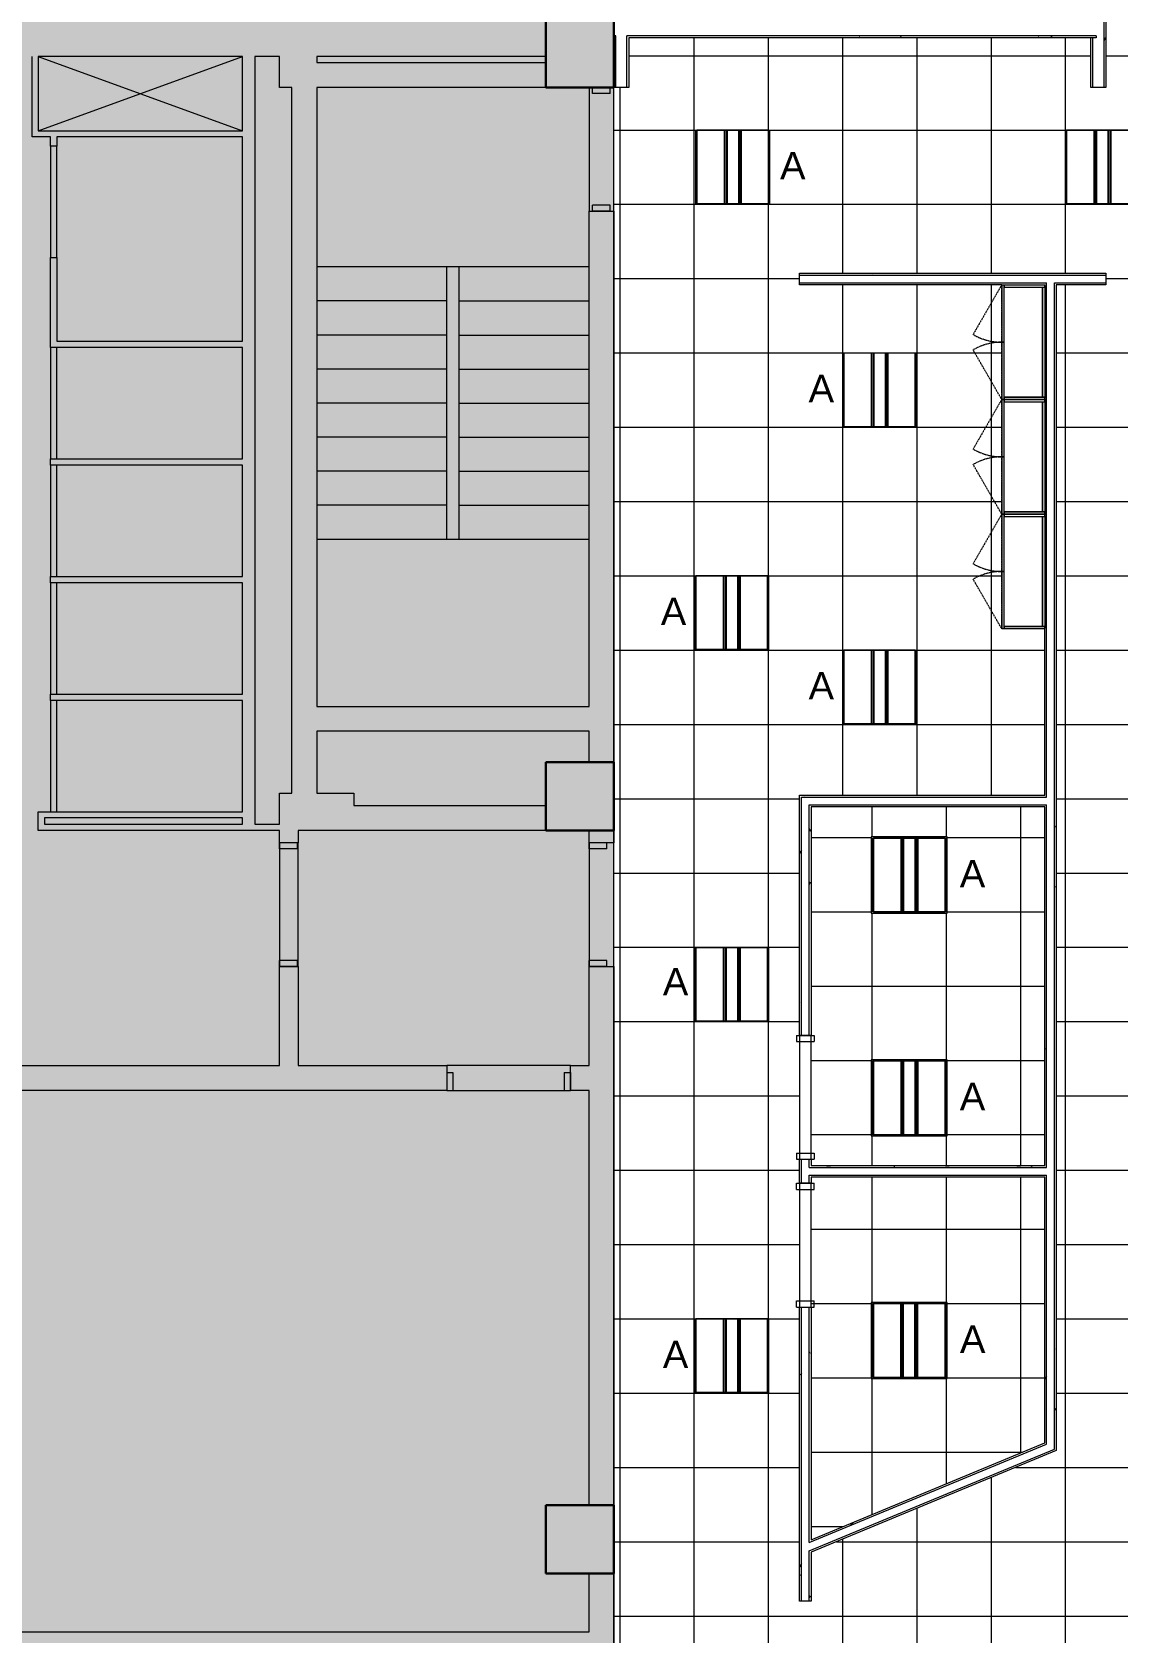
# Model space of a CAD drawing. Header units: inches. Extents: x -1196 to 1003, y -7097 to -4899.
# Drawn here: x -633 to -282, y -6149 to -5631 of the extents above; entities that cross this region are included whole.
import ezdxf

# ---------------------------------------------------------------- set-up
doc = ezdxf.new("R2010")
doc.units = ezdxf.units.IN
doc.header["$MEASUREMENT"] = 0
doc.linetypes.add('Dash', pattern=[0.25, 0.125, -0.125])
doc.linetypes.add('Hidden', pattern=[0.28125, 0.1875, -0.09375])
for name, color, linetype, lineweight in [('A-CLNG', 13, 'Continuous', 13), ('A-CLNG-PATT', 13, 'Continuous', 13), ('A-DETL', 90, 'Continuous', 9), ('A-DETL-GENF', 92, 'Continuous', 9), ('A-DETL-THIN', 151, 'Continuous', 9), ('A-DOOR', 31, 'Continuous', 13), ('A-DOOR-FRAM', 31, 'Continuous', 20), ('A-WALL', 113, 'Continuous', 9), ('A-WALL-PATT', 111, 'Continuous', 13), ('E-LITE-EQPM', 33, 'Continuous', 9), ('E-LITE-EQPM-IDEN', 33, 'Continuous', 9), ('I-WALL', 2, 'Continuous', 9), ('Q-CASE', 31, 'Continuous', 9), ('Q-CASE-HDLN', 31, 'Dash', 9), ('S-COLS', 52, 'Continuous', 9)]:
    doc.layers.add(name, color=color, linetype=linetype, lineweight=lineweight)
doc.styles.add('Arial', font='arial.ttf', dxfattribs={"height": 8.851796})
pattern_1 = [(0, (0, 0), (30.72, 7.68), [1.267, -21.773, 1.267, -21.773, -122.88]), (0, (0, 0), (30.72, 7.68), [-46.08, 1.267, -44.813, 1.267, -21.773, -53.76]), (0, (0, 0), (30.72, 7.68), [-115.2, 1.267, -14.093, 1.267, -37.133]), (120, (11.52, 3.84), (-22.011075, 22.7643), [1.267, -21.773, 1.267, -21.773, -122.88]), (120, (11.52, 3.84), (-22.011075, 22.7643), [-46.08, 1.267, -44.813, 1.267, -21.773, -53.76]), (120, (11.52, 3.84), (-22.011075, 22.7643), [-115.2, 1.267, -14.093, 1.267, -37.133]), (240, (15.36, 19.2), (-8.708925, -30.4443), [1.267, -21.773, 1.267, -21.773, -122.88]), (240, (15.36, 19.2), (-8.708925, -30.4443), [-46.08, 1.267, -44.813, 1.267, -21.773, -53.76]), (240, (15.36, 19.2), (-8.708925, -30.4443), [-115.2, 1.267, -14.093, 1.267, -37.133])]

# ---------------------------------------------------------------- blocks, each defined once
blk = doc.blocks.new('Concrete-Rectangular-Column - 24 X 24-5087837-FIRST FLOOR RCP')
at = {"layer": 'S-COLS', "lineweight": 30}
for p, q in [((-11, 11), (11, 11)), ((-11, -11), (-11, 11)), ((11, 11), (11, -11)), ((11, -11), (-11, -11))]:
    blk.add_line(p, q, dxfattribs=at)
blk = doc.blocks.new('Single Flush - OTJ_SOLIDFLUSH_ALUM_D2-5395519-FIRST FLOOR RCP')
at = {"layer": 'A-DOOR-FRAM'}
for p, q in [((-20, -2.875), (-20, 2.875)), ((-20, 2.875), (-18, 2.875)), ((-18, -2.875), (-18, 2.875)), ((18.000004, -2.875), (18.000004, 2.875)), ((18.000004, 2.875), (20.000004, 2.875)), ((20.000004, -2.875), (20.000004, 2.875)), ((-20, -2.875), (-18, -2.875)), ((18.000004, -2.875), (20.000004, -2.875))]:
    blk.add_line(p, q, dxfattribs=at)
blk = doc.blocks.new('CW Cupbd Ohead - 23_5_h x 13 7_8_d - 2 Doors-5476400-FIRST FLOOR RCP')
at = {"layer": 'Q-CASE'}
for p, q in [((2.75, -2.36), (2, -2.36)), ((2, -15.45), (2, -2.36)), ((2.75, -15.45), (2.75, -2.36)), ((2.75, -3.11), (2.75, -2.36)), ((2.75, -2.36), (38.27, -2.36)), ((38.27, -3.11), (2.75, -3.11)), ((2.75, -15.45), (2.75, -3.11)), ((2.75, -3.11), (38.27, -3.11)), ((39.02, -2.36), (38.27, -2.36)), ((38.27, -15.45), (38.27, -2.36)), ((38.27, -2.36), (38.27, -3.11)), ((38.27, -3.11), (38.27, -15.45)), ((39.02, -2.36), (39.02, -15.45)), ((20.51, -15.45), (2, -15.45)), ((2, -16.24), (2, -15.45)), ((2, -15.45), (2.75, -15.45)), ((38.27, -15.45), (2.75, -15.45)), ((20.51, -16.24), (20.51, -15.45)), ((39.02, -15.45), (20.51, -15.45)), ((20.51, -15.45), (20.51, -16.24)), ((38.27, -15.45), (39.02, -15.45)), ((39.02, -15.45), (39.02, -16.24)), ((2, -16.24), (20.51, -16.24)), ((20.51, -16.24), (39.02, -16.24))]:
    blk.add_line(p, q, dxfattribs=at)
at = {"layer": 'Q-CASE', "linetype": 'Hidden'}
for p, q in [((2, -16.24), (18.03, -25.49)), ((39.02, -16.24), (22.99, -25.49))]:
    blk.add_line(p, q, dxfattribs=at)
for centre, start, end in [((2, -16.24), 330, 0.5), ((39.02, -16.24), 179.5, 210)]:
    blk.add_arc(centre, 18.51, start, end, dxfattribs=at)
at = {"layer": 'Q-CASE-HDLN'}
for p, q in [((2, -16.24), (2, -2.36)), ((2, -2.36), (39.02, -2.36)), ((39.02, -2.36), (39.02, -16.24)), ((39.02, -16.24), (2, -16.24))]:
    blk.add_line(p, q, dxfattribs=at)
blk = doc.blocks.new('L-Recessed-Axis-Plano - 2 X 2-V68-FIRST FLOOR RCP')
at = {"layer": 'E-LITE-EQPM'}
for p, q in [((11.91, 11.87), (-11.91, 11.87)), ((-11.91, 11.87), (-11.91, -11.88)), ((-11.88, -11.56), (-11.88, 11.56)), ((-11.88, 11.56), (11.87, 11.56)), ((11.87, 11.56), (11.87, -11.56)), ((11.91, -11.88), (11.91, 11.87)), ((-11.88, 2.74), (11.87, 2.74)), ((11.87, 2.51), (-11.88, 2.51)), ((-11.88, 2.3), (11.87, 2.3)), ((-11.88, 2.2), (11.87, 2.2)), ((-11.88, 1.83), (11.87, 1.83)), ((-11.88, -1.83), (11.87, -1.83)), ((-11.88, -2.2), (11.87, -2.2)), ((-11.88, -2.3), (11.87, -2.3)), ((-11.88, -2.51), (11.87, -2.51)), ((-11.88, -2.74), (11.87, -2.74)), ((-11.91, -11.88), (11.91, -11.88)), ((11.87, -11.56), (-11.88, -11.56))]:
    blk.add_line(p, q, dxfattribs=at)
blk = doc.blocks.new('L-Recessed-Axis-Plano - 2 X 2-V70-FIRST FLOOR RCP')
at = {"layer": 'E-LITE-EQPM'}
for p, q in [((-11.91, -11.88), (-11.91, 11.87)), ((-11.91, 11.87), (11.91, 11.87)), ((11.87, 11.56), (-11.88, 11.56)), ((-11.88, 11.56), (-11.88, 2.55)), ((11.87, 2.55), (11.87, 11.56)), ((11.91, 11.87), (11.91, -11.88)), ((-11.88, 2.74), (11.87, 2.74)), ((-11.88, 2.56), (-11.88, 2.49)), ((-11.88, 2.56), (11.87, 2.56)), ((-11.88, 2.49), (-11.88, 2.05)), ((-11.88, 2.49), (11.87, 2.49)), ((-11.88, 2.05), (-11.88, 1.83)), ((-11.88, 2.05), (11.87, 2.05)), ((-11.88, 1.83), (-11.88, -1.83)), ((-11.88, 1.83), (11.87, 1.83)), ((11.87, 2.49), (11.87, 2.56)), ((11.87, 2.05), (11.87, 2.49)), ((11.87, 1.83), (11.87, 2.05)), ((11.87, -1.83), (11.87, 1.83)), ((-11.88, -1.83), (-11.88, -2.05)), ((-11.88, -1.83), (11.87, -1.83)), ((-11.88, -2.05), (-11.88, -2.49)), ((-11.88, -2.05), (11.87, -2.05)), ((-11.88, -2.49), (-11.88, -2.56)), ((11.87, -2.49), (-11.88, -2.49)), ((-11.88, -2.55), (-11.88, -11.56)), ((-11.88, -2.56), (11.87, -2.56)), ((-11.88, -2.74), (11.87, -2.74)), ((11.87, -2.05), (11.87, -1.83)), ((11.87, -2.49), (11.87, -2.05)), ((11.87, -2.56), (11.87, -2.49)), ((11.87, -11.56), (11.87, -2.55)), ((11.91, -11.88), (-11.91, -11.88)), ((-11.88, -11.56), (11.87, -11.56))]:
    blk.add_line(p, q, dxfattribs=at)
blk = doc.blocks.new('Single Flush - OTJ_SOLIDFLUSH_ALUM_D2-5427848-FIRST FLOOR RCP')
at = {"layer": 'A-DOOR-FRAM'}
for p, q in [((-20, 2.875), (-20, -2.875)), ((-20, 2.875), (-18, 2.875)), ((-18, 2.875), (-18, -2.875)), ((18.000004, 2.875), (18.000004, -2.875)), ((18.000004, 2.875), (20.000004, 2.875)), ((20.000004, 2.875), (20.000004, -2.875)), ((-20, -2.875), (-18, -2.875)), ((18.000004, -2.875), (20.000004, -2.875))]:
    blk.add_line(p, q, dxfattribs=at)
blk = doc.blocks.new('Single Flush - OTJ_SOLIDFLUSH_ALUM_D2-5395512-FIRST FLOOR RCP')
at = {"layer": 'A-DOOR-FRAM'}
for p, q in [((-20, -2.875), (-20, 2.875)), ((-20, 2.875), (-18, 2.875)), ((-18, -2.875), (-18, 2.875)), ((18.000004, -2.875), (18.000004, 2.875)), ((18.000004, 2.875), (20.000004, 2.875)), ((20.000004, -2.875), (20.000004, 2.875)), ((-20, -2.875), (-18, -2.875)), ((18.000004, -2.875), (20.000004, -2.875))]:
    blk.add_line(p, q, dxfattribs=at)
blk = doc.blocks.new('Single Flush - OTJ_SOLIDFLUSH_ALUM_D2-5480453-FIRST FLOOR RCP')
at = {"layer": 'A-DOOR-FRAM'}
for p, q in [((-20, -1.75), (-20, 4)), ((-20, 4), (-18, 4)), ((-18, -1.75), (-18, 4)), ((18.000004, -1.75), (18.000004, 4)), ((18.000004, 4), (20.000004, 4)), ((20.000004, -1.75), (20.000004, 4)), ((-20, -1.75), (-18, -1.75)), ((18.000004, -1.75), (20.000004, -1.75))]:
    blk.add_line(p, q, dxfattribs=at)
blk = doc.blocks.new('Single Flush - OTJ_SOLIDFLUSH_ALUM_D2-5480475-FIRST FLOOR RCP')
at = {"layer": 'A-DOOR-FRAM'}
for p, q in [((-20, -2.75), (-20, 3)), ((-20, 3), (-18, 3)), ((-18, -2.75), (-18, 3)), ((18.000004, -2.75), (18.000004, 3)), ((18.000004, 3), (20.000004, 3)), ((20.000004, -2.75), (20.000004, 3)), ((-20, -2.75), (-18, -2.75)), ((18.000004, -2.75), (20.000004, -2.75))]:
    blk.add_line(p, q, dxfattribs=at)
blk = doc.blocks.new('Single Flush - OTJ_SOLIDFLUSH_ALUM_D2-5480394-FIRST FLOOR RCP')
at = {"layer": 'A-DOOR-FRAM'}
for p, q in [((-20, 1.75), (-20, -4)), ((-20, 1.75), (-18, 1.75)), ((-18, 1.75), (-18, -4)), ((18.000004, 1.75), (18.000004, -4)), ((18.000004, 1.75), (20.000004, 1.75)), ((20.000004, 1.75), (20.000004, -4)), ((-20, -4), (-18, -4)), ((18.000004, -4), (20.000004, -4))]:
    blk.add_line(p, q, dxfattribs=at)

msp = doc.modelspace()

# ---------------------------------------------------------------- hatches: boundary and pattern name
at = {"layer": 'A-CLNG-PATT'}
h = msp.add_hatch(dxfattribs=at)
h.set_pattern_fill('FP_12', color=256, style=0, pattern_type=2)
h.set_pattern_definition([(90, (-155.06, -5975.076), (24, -1e-15), []), (0, (-155.06, -5975.076), (0, -24), [])])
h.paths.add_polyline_path([(-353.52, -6366.04), (-334.75, -6347.28), (-300.19, -6347.28), (-300.19, -6353.28), (-291.06, -6353.28), (-291.06, -6363.28), (-237.06, -6363.28), (-237.06, -6353.28), (-227.06, -6353.28), (-227.06, -6347.28), (322.44, -6347.28), (322.42, -6263.08), (-227.06, -6263.08), (-227.06, -5862.78), (-83.94, -5862.78), (-83.94, -5813.77), (-149.01, -5748.71), (-149.01, -5627.86), (-205.06, -5627.86), (-205.06, -5649.28), (-227.06, -5649.28), (-227.06, -5627.86), (-276.76, -5627.86), (-276.76, -5627.28), (-286.06, -5627.28), (-286.06, -5649.28), (-290.94, -5649.28), (-290.94, -5633.28), (-440.19, -5633.28), (-440.19, -5649.28), (-445.06, -5649.28), (-445.06, -6236.97), (-463.83, -6255.73), (-353.89, -6365.68)], flags=0)
h.paths.add_polyline_path([(-265.49, -6310.89), (-275.06, -6310.86), (-275.06, -6287.08), (-251.31, -6287.11), (-251.31, -6310.89), (-265.23, -6310.89)], flags=0)
h.paths.add_polyline_path([(-361.67, -6310.89), (-370.81, -6310.86), (-370.81, -6287.08), (-347.06, -6287.11), (-347.06, -6310.89), (-361.5, -6310.89)], flags=0)
h.paths.add_polyline_path([(-140.81, -6310.89), (-155.06, -6310.86), (-155.06, -6287.08), (-131.31, -6287.11), (-131.31, -6310.89), (-140.7, -6310.89)], flags=0)
h.paths.add_polyline_path([(-20.81, -6310.89), (-35.06, -6310.86), (-35.06, -6287.08), (-11.31, -6287.11), (-11.31, -6310.89), (-20.7, -6310.89)], flags=0)
h.paths.add_polyline_path([(214.33, -6310.89), (204.94, -6310.86), (204.94, -6287.08), (228.69, -6287.11), (228.69, -6310.89), (214.44, -6310.89)], flags=0)
h.paths.add_polyline_path([(99.12, -6310.89), (84.94, -6310.86), (84.94, -6287.08), (108.69, -6287.11), (108.69, -6310.89), (99.19, -6310.89)], flags=0)
h.paths.add_polyline_path([(-370.5, -6310.86), (-361.67, -6310.86), (-361.67, -6287.11), (-370.5, -6287.11), (-370.5, -6308.54)], flags=0)
h.paths.add_polyline_path([(-360.76, -6310.86), (-357.11, -6310.86), (-357.11, -6287.11), (-360.76, -6287.11), (-360.76, -6309.52)], flags=0)
h.paths.add_polyline_path([(-266.38, -6310.86), (-265.92, -6310.86), (-265.92, -6287.11), (-274.75, -6287.11), (-274.75, -6310.86), (-268.56, -6310.86)], flags=0)
h.paths.add_polyline_path([(-261.36, -6310.86), (-261.36, -6287.11), (-265.01, -6287.11), (-265.01, -6310.86)], flags=0)
h.paths.add_polyline_path([(-347.37, -6310.86), (-347.37, -6287.11), (-356.2, -6287.11), (-356.17, -6310.86), (-353.52, -6310.86)], flags=0)
h.paths.add_polyline_path([(-140.45, -6310.86), (-131.62, -6310.86), (-131.62, -6287.11), (-140.45, -6287.11), (-140.45, -6309.97)], flags=0)
h.paths.add_polyline_path([(-145.01, -6310.86), (-141.36, -6310.86), (-141.36, -6287.11), (-145.01, -6287.11), (-145.01, -6309.52)], flags=0)
h.paths.add_polyline_path([(-145.92, -6310.86), (-145.92, -6287.11), (-154.75, -6287.11), (-154.75, -6310.86)], flags=0)
h.paths.add_polyline_path([(-260.45, -6310.86), (-251.62, -6310.86), (-251.62, -6287.11), (-260.45, -6287.11), (-260.45, -6310.13)], flags=0)
h.paths.add_polyline_path([(219.55, -6310.86), (228.38, -6310.86), (228.38, -6287.11), (219.55, -6287.11), (219.55, -6309.97)], flags=0)
h.paths.add_polyline_path([(205.25, -6310.86), (214.08, -6310.86), (214.08, -6287.11), (205.25, -6287.11), (205.25, -6308.54)], flags=0)
h.paths.add_polyline_path([(108.38, -6310.86), (108.38, -6287.11), (99.55, -6287.11), (99.55, -6310.86)], flags=0)
h.paths.add_polyline_path([(-34.75, -6310.86), (-25.92, -6310.86), (-25.92, -6287.11), (-34.75, -6287.11), (-34.75, -6308.54)], flags=0)
h.paths.add_polyline_path([(-11.62, -6310.86), (-11.62, -6287.11), (-20.45, -6287.11), (-20.45, -6310.86)], flags=0)
h.paths.add_polyline_path([(-21.36, -6310.86), (-21.36, -6287.11), (-25.01, -6287.11), (-25.01, -6310.86)], flags=0)
h.paths.add_polyline_path([(218.64, -6310.86), (218.64, -6287.11), (214.99, -6287.11), (214.99, -6310.86)], flags=0)
h.paths.add_polyline_path([(98.64, -6310.86), (98.64, -6287.11), (94.99, -6287.11), (94.99, -6310.86)], flags=0)
h.paths.add_polyline_path([(94.08, -6310.86), (94.08, -6287.11), (85.25, -6287.11), (85.25, -6310.86)], flags=0)
h.paths.add_polyline_path([(-265.67, -6190.89), (-275.06, -6190.86), (-275.06, -6167.08), (-251.31, -6167.11), (-251.31, -6190.89), (-265.56, -6190.89)], flags=0)
h.paths.add_polyline_path([(-357.11, -6190.89), (-370.81, -6190.86), (-370.81, -6167.08), (-347.06, -6167.11), (-347.06, -6190.89), (-356.89, -6190.89)], flags=0)
h.paths.add_polyline_path([(-351.53, -6190.86), (-347.37, -6190.86), (-347.37, -6167.11), (-356.2, -6167.11), (-356.2, -6190.86)], flags=0)
h.paths.add_polyline_path([(-370.5, -6190.86), (-361.67, -6190.86), (-361.67, -6167.11), (-370.5, -6167.11), (-370.5, -6188.54)], flags=0)
h.paths.add_polyline_path([(-251.62, -6190.86), (-251.62, -6167.11), (-260.45, -6167.11), (-260.45, -6190.86), (-258.29, -6190.86)], flags=0)
h.paths.add_polyline_path([(-261.36, -6190.86), (-261.36, -6167.11), (-265.01, -6167.11), (-265.01, -6190.86)], flags=0)
h.paths.add_polyline_path([(-274.75, -6190.86), (-265.92, -6190.86), (-265.92, -6167.11), (-274.75, -6167.11), (-274.75, -6188.54)], flags=0)
h.paths.add_polyline_path([(-357.11, -6190.86), (-357.11, -6167.11), (-360.76, -6167.11), (-360.76, -6190.86)], flags=0)
h.paths.add_polyline_path([(-385.06, -6138.28), (-385.06, -5877.9), (-305.81, -5877.9), (-305.81, -5824.15), (-319.69, -5824.15), (-319.69, -5713.09), (-385.06, -5713.09), (-385.06, -5709.34), (-286.06, -5709.34), (-286.06, -5713.09), (-302.06, -5713.09), (-302.06, -6089.62), (-381.31, -6122.46), (-381.31, -6138.28), (-384.44, -6138.28)], flags=0)
h.paths.add_polyline_path([(-399.43, -6070.89), (-418.81, -6070.86), (-418.81, -6047.08), (-395.06, -6047.11), (-395.06, -6070.89), (-395.37, -6070.89)], flags=0)
h.paths.add_polyline_path([(-260.62, -6070.89), (-275.06, -6070.86), (-275.06, -6047.08), (-251.31, -6047.11), (-251.31, -6070.89), (-260.45, -6070.89)], flags=0)
h.paths.add_polyline_path([(-399.43, -6070.86), (-395.37, -6070.86), (-395.37, -6047.11), (-404.2, -6047.11), (-404.2, -6070.86)], flags=0)
h.paths.add_polyline_path([(-408.76, -6070.86), (-405.11, -6070.86), (-405.11, -6047.11), (-408.76, -6047.11), (-408.76, -6069.52)], flags=0)
h.paths.add_polyline_path([(-409.67, -6070.86), (-409.67, -6047.11), (-418.5, -6047.11), (-418.5, -6070.86), (-417.3, -6070.86)], flags=0)
h.paths.add_polyline_path([(-274.75, -6070.86), (-265.92, -6070.86), (-265.92, -6047.11), (-274.75, -6047.11), (-274.75, -6068.54)], flags=0)
h.paths.add_polyline_path([(-261.36, -6070.86), (-261.36, -6047.11), (-265.01, -6047.11), (-265.01, -6070.86)], flags=0)
h.paths.add_polyline_path([(-260.45, -6070.86), (-251.62, -6070.86), (-251.62, -6047.11), (-260.45, -6047.11), (-260.45, -6069.97)], flags=0)
h.paths.add_polyline_path([(-404.56, -5950.89), (-418.81, -5950.86), (-418.81, -5927.08), (-395.06, -5927.11), (-395.06, -5950.89), (-404.45, -5950.89)], flags=0)
h.paths.add_polyline_path([(-408.76, -5950.86), (-405.11, -5950.86), (-405.11, -5927.11), (-408.76, -5927.11), (-408.76, -5949.52)], flags=0)
h.paths.add_polyline_path([(-399.43, -5950.86), (-395.37, -5950.86), (-395.37, -5927.11), (-404.2, -5927.11), (-404.2, -5950.86), (-400.48, -5950.86)], flags=0)
h.paths.add_polyline_path([(-409.67, -5950.86), (-409.67, -5927.11), (-418.5, -5927.11), (-418.5, -5950.86)], flags=0)
h.paths.add_polyline_path([(-265.67, -5950.49), (-275.06, -5950.46), (-275.06, -5926.68), (-251.31, -5926.71), (-251.31, -5950.49), (-265.56, -5950.49)], flags=0)
h.paths.add_polyline_path([(-274.75, -5950.46), (-265.92, -5950.46), (-265.92, -5926.71), (-274.75, -5926.71), (-274.75, -5948.15)], flags=0)
h.paths.add_polyline_path([(-265.01, -5950.46), (-261.36, -5950.46), (-261.36, -5926.71), (-265.01, -5926.71), (-265.01, -5949.12)], flags=0)
h.paths.add_polyline_path([(-251.62, -5950.46), (-251.62, -5926.71), (-260.45, -5926.71), (-260.45, -5950.46), (-256.05, -5950.46)], flags=0)
h.paths.add_polyline_path([(-361.01, -5854.89), (-371.06, -5854.86), (-371.06, -5831.08), (-347.31, -5831.11), (-347.31, -5854.89), (-357.36, -5854.89)], flags=0)
h.paths.add_polyline_path([(-370.75, -5854.86), (-361.92, -5854.86), (-361.92, -5831.11), (-370.75, -5831.11), (-370.75, -5852.54)], flags=0)
h.paths.add_polyline_path([(-357.36, -5854.86), (-357.36, -5831.11), (-361.01, -5831.11), (-361.01, -5854.86)], flags=0)
h.paths.add_polyline_path([(-356.45, -5854.86), (-347.62, -5854.86), (-347.62, -5831.11), (-356.45, -5831.11), (-356.45, -5853.97)], flags=0)
h.paths.add_polyline_path([(-265.23, -5831.08), (-275.06, -5831.04), (-275.06, -5807.26), (-251.31, -5807.29), (-251.31, -5831.08), (-265.01, -5831.08)], flags=0)
h.paths.add_polyline_path([(-164.62, -5831.08), (-179.06, -5831.04), (-179.06, -5807.26), (-155.31, -5807.29), (-155.31, -5831.08), (-164.45, -5831.08)], flags=0)
h.paths.add_polyline_path([(-164.45, -5831.04), (-155.62, -5831.04), (-155.62, -5807.29), (-164.45, -5807.29), (-164.45, -5830.16)], flags=0)
h.paths.add_polyline_path([(-169.01, -5831.04), (-165.36, -5831.04), (-165.36, -5807.29), (-169.01, -5807.29), (-169.01, -5829.71)], flags=0)
h.paths.add_polyline_path([(-169.92, -5831.04), (-169.92, -5807.29), (-178.75, -5807.29), (-178.75, -5831.04)], flags=0)
h.paths.add_polyline_path([(-265.01, -5831.04), (-261.36, -5831.04), (-261.36, -5807.29), (-265.01, -5807.29), (-265.01, -5829.71)], flags=0)
h.paths.add_polyline_path([(-251.62, -5831.04), (-251.62, -5807.29), (-260.45, -5807.29), (-260.45, -5831.04)], flags=0)
h.paths.add_polyline_path([(-265.92, -5831.04), (-265.92, -5807.29), (-274.75, -5807.29), (-274.75, -5831.04)], flags=0)
h.paths.add_polyline_path([(-409.24, -5830.89), (-418.81, -5830.86), (-418.81, -5807.08), (-395.06, -5807.11), (-395.06, -5830.89), (-408.98, -5830.89)], flags=0)
h.paths.add_polyline_path([(-395.37, -5830.86), (-395.37, -5807.11), (-404.2, -5807.11), (-404.2, -5830.86), (-397.41, -5830.86)], flags=0)
h.paths.add_polyline_path([(-418.5, -5830.86), (-409.67, -5830.86), (-409.67, -5807.11), (-418.5, -5807.11), (-418.5, -5828.54)], flags=0)
h.paths.add_polyline_path([(-405.11, -5830.86), (-405.11, -5807.11), (-408.76, -5807.11), (-408.76, -5830.86)], flags=0)
h.paths.add_polyline_path([(-356.7, -5758.89), (-371.06, -5758.86), (-371.06, -5735.08), (-347.31, -5735.11), (-347.31, -5758.89), (-356.62, -5758.89)], flags=0)
h.paths.add_polyline_path([(-370.75, -5758.86), (-361.92, -5758.86), (-361.92, -5735.11), (-370.75, -5735.11), (-370.75, -5756.54)], flags=0)
h.paths.add_polyline_path([(-357.36, -5758.86), (-357.36, -5735.11), (-361.01, -5735.11), (-361.01, -5758.86)], flags=0)
h.paths.add_polyline_path([(-356.45, -5758.86), (-347.62, -5758.86), (-347.62, -5735.11), (-356.45, -5735.11), (-356.45, -5757.97)], flags=0)
h.paths.add_polyline_path([(-418.5, -5686.89), (-418.5, -5663.08), (-394.75, -5663.11), (-394.75, -5686.89), (-418.19, -5686.89)], flags=0)
h.paths.add_polyline_path([(-164.63, -5686.89), (-178.81, -5686.86), (-178.81, -5663.08), (-155.06, -5663.11), (-155.06, -5686.89), (-164.56, -5686.89)], flags=0)
h.paths.add_polyline_path([(-289.75, -5686.89), (-299.06, -5686.86), (-299.06, -5663.08), (-275.31, -5663.11), (-275.31, -5686.89), (-289.67, -5686.89)], flags=0)
h.paths.add_polyline_path([(-168.76, -5686.86), (-165.11, -5686.86), (-165.11, -5663.11), (-168.76, -5663.11), (-168.76, -5685.52)], flags=0)
h.paths.add_polyline_path([(-169.67, -5686.86), (-169.67, -5663.11), (-178.5, -5663.11), (-178.5, -5686.86), (-172.09, -5686.86)], flags=0)
h.paths.add_polyline_path([(-399.43, -5686.86), (-395.06, -5686.86), (-395.06, -5663.11), (-403.89, -5663.11), (-403.89, -5686.86), (-401.35, -5686.86)], flags=0)
h.paths.add_polyline_path([(-405.69, -5686.86), (-404.8, -5686.86), (-404.8, -5663.11), (-408.45, -5663.11), (-408.45, -5686.86), (-407.52, -5686.86)], flags=0)
h.paths.add_polyline_path([(-418.19, -5686.86), (-409.36, -5686.86), (-409.36, -5663.11), (-418.19, -5663.11), (-418.19, -5684.54)], flags=0)
h.paths.add_polyline_path([(-164.2, -5686.86), (-155.37, -5686.86), (-155.37, -5663.11), (-164.2, -5663.11), (-164.2, -5685.97)], flags=0)
h.paths.add_polyline_path([(-275.62, -5686.86), (-275.62, -5663.11), (-284.45, -5663.11), (-284.45, -5686.86)], flags=0)
h.paths.add_polyline_path([(-286.06, -5686.86), (-285.36, -5686.86), (-285.36, -5663.11), (-289.01, -5663.11), (-289.01, -5686.86)], flags=0)
h.paths.add_polyline_path([(-297.9, -5686.86), (-289.92, -5686.86), (-289.92, -5663.11), (-298.75, -5663.11), (-298.75, -5686.86)], flags=0)
h = msp.add_hatch(dxfattribs=at)
h.set_pattern_fill('FP_10', color=256, style=0, pattern_type=2)
h.set_pattern_definition([(90, (-361.583, -5939.588), (24, -1e-15), []), (0, (-361.583, -5939.588), (0, -24), [])])
h.paths.add_polyline_path([(-305.81, -5997.52), (-305.81, -5881.65), (-381.31, -5881.65), (-381.31, -5997.52), (-323.65, -5997.52)], flags=0)
h.paths.add_polyline_path([(-361.54, -5987.99), (-361.84, -5987.99), (-361.84, -5963.37), (-337.28, -5963.37), (-337.28, -5987.99)], flags=0)
h.paths.add_polyline_path([(-361.54, -5915.99), (-361.84, -5915.99), (-361.84, -5891.37), (-337.28, -5891.37), (-337.28, -5915.99), (-351.34, -5915.99)], flags=0)
h = msp.add_hatch(dxfattribs=at)
h.set_pattern_fill('FP_9', color=256, style=0, pattern_type=2)
h.set_pattern_definition([(90, (-361.583, -6066.152), (24, -1e-15), []), (0, (-361.583, -6066.152), (0, -24), [])])
h.paths.add_polyline_path([(-381.31, -6118.4), (-305.81, -6087.11), (-305.81, -6001.27), (-381.31, -6001.27), (-381.31, -6089.62)], flags=0)
h.paths.add_polyline_path([(-356.43, -6066.37), (-361.84, -6066.37), (-361.84, -6041.75), (-337.28, -6041.75), (-337.28, -6066.37)], flags=0)
at = {"layer": 'A-DETL-GENF'}
msp.add_hatch(color=9, dxfattribs=at).paths.add_polyline_path([(-636.71, -6428.62), (-445.06, -6236.97), (-445.06, -5626.15), (-715.06, -5626.15), (-715.06, -6350.28), (-655.44, -6409.9)], flags=0)
at = {"layer": 'A-WALL-PATT', "lineweight": 9}
h = msp.add_hatch(dxfattribs=at)
h.set_pattern_fill('FP_1', color=256, style=0, pattern_type=2)
h.set_pattern_definition(pattern_1)
h.paths.add_polyline_path([(-286.06, -5633.28), (-286.06, -5628.09), (-286.69, -5628.09), (-286.69, -5633.28)], flags=0)
h.paths.add_polyline_path([(-286.69, -5588.09), (-286.06, -5588.09), (-286.06, -5387.9), (-286.69, -5387.9), (-286.69, -5581.34)], flags=0)
h = msp.add_hatch(dxfattribs=at)
h.set_pattern_fill('FP_1', color=256, style=0, pattern_type=2)
h.set_pattern_definition(pattern_1)
h.paths.add_polyline_path([(-289.19, -5633.28), (-289.19, -5632.65), (-289.81, -5632.65), (-289.81, -5633.28)], flags=0)
h.paths.add_polyline_path([(-289.81, -5630.15), (-289.19, -5630.13), (-289.19, -5628.09), (-289.81, -5628.09), (-289.81, -5629.53)], flags=0)
h.paths.add_polyline_path([(-289.19, -5588.09), (-289.19, -5391.03), (-289.81, -5391.03), (-289.81, -5588.09)], flags=0)
h = msp.add_hatch(dxfattribs=at)
h.set_pattern_fill('FP_1', color=256, style=0, pattern_type=2)
h.set_pattern_definition(pattern_1)
h.paths.add_polyline_path([(-290.31, -5633.28), (-289.81, -5633.28), (-289.81, -5632.65), (-440.81, -5632.65), (-440.81, -5633.28), (-290.94, -5633.28)], flags=0)
h.paths.add_polyline_path([(-444.44, -5633.28), (-444.44, -5632.65), (-445.06, -5632.65), (-445.06, -5633.28)], flags=0)
h = msp.add_hatch(dxfattribs=at)
h.set_pattern_fill('FP_1', color=256, style=0, pattern_type=2)
h.set_pattern_definition(pattern_1)
h.paths.add_polyline_path([(-445.06, -5649.28), (-444.44, -5649.28), (-444.44, -5633.28), (-445.06, -5633.28), (-445.06, -5643.96)], flags=0)
h = msp.add_hatch(dxfattribs=at)
h.set_pattern_fill('FP_1', color=256, style=0, pattern_type=2)
h.set_pattern_definition(pattern_1)
h.paths.add_polyline_path([(-286.06, -5649.28), (-286.06, -5633.28), (-286.69, -5633.28), (-286.69, -5649.28)], flags=0)
h = msp.add_hatch(dxfattribs=at)
h.set_pattern_fill('FP_1', color=256, style=0, pattern_type=2)
h.set_pattern_definition(pattern_1)
h.paths.add_polyline_path([(-302.06, -5709.96), (-286.06, -5709.96), (-286.06, -5709.34), (-385.06, -5709.34), (-385.06, -5709.96), (-302.18, -5709.96)], flags=0)
h = msp.add_hatch(dxfattribs=at)
h.set_pattern_fill('FP_1', color=256, style=0, pattern_type=2)
h.set_pattern_definition(pattern_1)
h.paths.add_polyline_path([(-302.06, -5713.09), (-286.06, -5713.09), (-286.06, -5712.46), (-302.69, -5712.46), (-302.69, -5713.09)], flags=0)
h.paths.add_polyline_path([(-381.62, -5713.09), (-305.19, -5713.09), (-305.19, -5712.46), (-385.06, -5712.46), (-385.06, -5713.09)], flags=0)
h = msp.add_hatch(dxfattribs=at)
h.set_pattern_fill('FP_1', color=256, style=0, pattern_type=2)
h.set_pattern_definition(pattern_1)
h.paths.add_polyline_path([(-305.81, -6087.11), (-305.19, -6086.86), (-305.19, -6000.65), (-305.81, -6000.65), (-305.81, -6086.86)], flags=0)
h.paths.add_polyline_path([(-305.19, -5998.15), (-305.22, -5881.03), (-305.81, -5881.03), (-305.81, -5998.15)], flags=0)
h.paths.add_polyline_path([(-305.81, -5878.53), (-305.19, -5878.53), (-305.19, -5713.09), (-305.81, -5713.09), (-305.81, -5877.9)], flags=0)
h = msp.add_hatch(dxfattribs=at)
h.set_pattern_fill('FP_1', color=256, style=0, pattern_type=2)
h.set_pattern_definition(pattern_1)
h.paths.add_polyline_path([(-302.69, -6089.2), (-302.06, -6088.94), (-302.06, -5713.09), (-302.69, -5713.09), (-302.69, -6088.94)], flags=0)
h = msp.add_hatch(dxfattribs=at)
h.set_pattern_fill('FP_1', color=256, style=0, pattern_type=2)
h.set_pattern_definition(pattern_1)
h.paths.add_polyline_path([(-385.06, -6138.28), (-384.44, -6138.28), (-384.44, -6043.27), (-385.06, -6043.27), (-385.06, -6124.01)], flags=0)
h.paths.add_polyline_path([(-384.44, -6003.27), (-384.44, -5995.52), (-385.06, -5995.52), (-385.06, -6003.27)], flags=0)
h.paths.add_polyline_path([(-384.44, -5955.52), (-384.44, -5877.9), (-385.06, -5877.9), (-385.06, -5955.52)], flags=0)
h = msp.add_hatch(dxfattribs=at)
h.set_pattern_fill('FP_1', color=256, style=0, pattern_type=2)
h.set_pattern_definition(pattern_1)
h.paths.add_polyline_path([(-305.81, -5878.53), (-305.81, -5878.53), (-305.81, -5877.9), (-384.44, -5877.9), (-384.44, -5878.53), (-323.65, -5878.53)], flags=0)
h = msp.add_hatch(dxfattribs=at)
h.set_pattern_fill('FP_1', color=256, style=0, pattern_type=2)
h.set_pattern_definition(pattern_1)
h.paths.add_polyline_path([(-381.38, -6138.28), (-381.31, -6138.28), (-381.31, -6121.78), (-381.94, -6122.04), (-381.94, -6138.28)], flags=0)
h.paths.add_polyline_path([(-381.94, -6119.33), (-381.31, -6119.07), (-381.31, -6043.27), (-381.94, -6043.27), (-381.94, -6119.07)], flags=0)
h.paths.add_polyline_path([(-381.31, -6003.27), (-381.31, -6000.65), (-381.94, -6000.65), (-381.94, -6003.27)], flags=0)
h.paths.add_polyline_path([(-381.31, -5998.15), (-381.31, -5995.52), (-381.94, -5995.52), (-381.94, -5998.15)], flags=0)
h.paths.add_polyline_path([(-381.31, -5955.52), (-381.31, -5881.03), (-381.94, -5881.03), (-381.94, -5955.52)], flags=0)
h = msp.add_hatch(dxfattribs=at)
h.set_pattern_fill('FP_1', color=256, style=0, pattern_type=2)
h.set_pattern_definition(pattern_1)
h.paths.add_polyline_path([(-323.65, -5881.65), (-305.81, -5881.65), (-305.81, -5881.03), (-381.31, -5881.03), (-381.31, -5881.65), (-337.28, -5881.65)], flags=0)
h = msp.add_hatch(dxfattribs=at)
h.set_pattern_fill('FP_1', color=256, style=0, pattern_type=2)
h.set_pattern_definition(pattern_1)
h.paths.add_polyline_path([(-323.65, -5998.15), (-305.81, -5998.15), (-305.81, -5997.52), (-381.31, -5997.52), (-381.31, -5998.15), (-337.28, -5998.15)], flags=0)
h = msp.add_hatch(dxfattribs=at)
h.set_pattern_fill('FP_1', color=256, style=0, pattern_type=2)
h.set_pattern_definition(pattern_1)
h.paths.add_polyline_path([(-337.28, -6001.27), (-305.81, -6001.27), (-305.82, -6000.65), (-381.31, -6000.65), (-381.31, -6001.27), (-361.84, -6001.27)], flags=0)
h = msp.add_hatch(dxfattribs=at)
h.set_pattern_fill('FP_1', color=256, style=0, pattern_type=2)
h.set_pattern_definition(pattern_1)
h.paths.add_polyline_path([(-381.31, -6119.07), (-305.19, -6087.53), (-305.19, -6086.86), (-381.31, -6118.4)], flags=0)
h = msp.add_hatch(dxfattribs=at)
h.set_pattern_fill('FP_1', color=256, style=0, pattern_type=2)
h.set_pattern_definition(pattern_1)
h.paths.add_polyline_path([(-381.31, -6122.46), (-302.06, -6089.62), (-302.06, -6088.94), (-381.31, -6121.78)], flags=0)

# ---------------------------------------------------------------- linework, layer by layer
at = {"layer": 'A-CLNG'}
for p, q in [((-337.28, -5891.37), (-361.84, -5891.37)), ((-361.84, -5891.37), (-361.84, -5915.99)), ((-337.28, -5915.99), (-337.28, -5891.37)), ((-361.84, -5915.99), (-337.28, -5915.99)), ((-337.28, -5963.37), (-361.84, -5963.37)), ((-361.84, -5963.37), (-361.84, -5987.99)), ((-337.28, -5987.99), (-337.28, -5963.37)), ((-361.84, -5987.99), (-337.28, -5987.99)), ((-361.84, -6041.75), (-361.84, -6066.37)), ((-337.28, -6041.75), (-361.84, -6041.75)), ((-337.28, -6066.37), (-337.28, -6041.75)), ((-361.84, -6066.37), (-337.28, -6066.37))]:
    msp.add_line(p, q, dxfattribs=at)
at = {"layer": 'A-DETL', "lineweight": 20}
for p, q in [((-631.06, -5639.28), (-565.06, -5663.28)), ((-631.06, -5663.28), (-565.06, -5639.28)), ((-453.06, -5707.28), (-541.06, -5707.28)), ((-499.06, -5795.28), (-499.06, -5707.28)), ((-495.06, -5795.28), (-495.06, -5707.28)), ((-499.06, -5718.28), (-541.06, -5718.28)), ((-495.06, -5718.28), (-453.06, -5718.28)), ((-499.06, -5729.28), (-541.06, -5729.28)), ((-495.06, -5729.28), (-453.06, -5729.28)), ((-499.06, -5740.28), (-541.06, -5740.28)), ((-495.06, -5740.28), (-453.06, -5740.28)), ((-499.06, -5751.28), (-541.06, -5751.28)), ((-495.06, -5751.28), (-453.06, -5751.28)), ((-499.06, -5762.28), (-541.06, -5762.28)), ((-495.06, -5762.28), (-453.06, -5762.28)), ((-499.06, -5773.28), (-541.06, -5773.28)), ((-495.06, -5773.28), (-453.06, -5773.28)), ((-499.06, -5784.28), (-541.06, -5784.28)), ((-495.06, -5784.28), (-453.06, -5784.28)), ((-453.06, -5795.28), (-541.06, -5795.28))]:
    msp.add_line(p, q, dxfattribs=at)
at = {"layer": 'A-DETL-THIN'}
msp.add_line((-445.06, -6236.97), (-445.06, -5626.15), dxfattribs=at)
at = {"layer": 'A-WALL', "lineweight": 13}
for p, q in [((-286.69, -5628.09), (-286.69, -5649.28)), ((-444.44, -5632.65), (-445.06, -5632.65)), ((-444.44, -5649.28), (-444.44, -5632.65)), ((-289.19, -5632.65), (-440.81, -5632.65)), ((-440.81, -5649.28), (-440.81, -5632.65)), ((-289.19, -5633.28), (-290.94, -5633.28)), ((-290.31, -5633.28), (-290.31, -5649.28)), ((-289.19, -5632.65), (-289.19, -5633.28)), ((-565.06, -5639.28), (-631.06, -5639.28)), ((-565.06, -5663.28), (-565.06, -5639.28)), ((-553.06, -5639.28), (-561.06, -5639.28)), ((-561.06, -5639.28), (-561.06, -5887.28)), ((-553.06, -5649.28), (-553.06, -5639.28)), ((-467.06, -5639.28), (-541.06, -5639.28)), ((-541.06, -5639.28), (-541.06, -5641.28)), ((-541.06, -5641.28), (-467.06, -5641.28)), ((-549.06, -5649.28), (-553.06, -5649.28)), ((-549.06, -5877.28), (-549.06, -5649.28)), ((-467.06, -5649.28), (-541.06, -5649.28)), ((-541.06, -5649.28), (-541.06, -5849.28)), ((-565.06, -5731.28), (-565.06, -5665.28)), ((-453.06, -5849.28), (-453.06, -5689.28)), ((-453.06, -5689.28), (-445.06, -5689.28)), ((-445.06, -5689.28), (-445.06, -5867.28)), ((-385.06, -5709.96), (-286.06, -5709.96)), ((-385.06, -5712.46), (-305.19, -5712.46)), ((-305.19, -5878.53), (-305.19, -5712.46)), ((-302.69, -5712.46), (-286.06, -5712.46)), ((-302.69, -6089.2), (-302.69, -5712.46)), ((-565.06, -5769.28), (-565.06, -5733.28)), ((-565.06, -5807.28), (-565.06, -5771.28)), ((-565.06, -5845.28), (-565.06, -5809.28)), ((-565.06, -5883.28), (-565.06, -5847.28)), ((-541.06, -5849.28), (-453.06, -5849.28)), ((-541.06, -5857.28), (-541.06, -5877.28)), ((-453.06, -5857.28), (-541.06, -5857.28)), ((-453.06, -5867.28), (-453.06, -5857.28)), ((-553.06, -5887.28), (-553.06, -5877.28)), ((-553.06, -5877.28), (-549.06, -5877.28)), ((-541.06, -5877.28), (-529.06, -5877.28)), ((-529.06, -5877.28), (-529.06, -5881.28)), ((-384.44, -5955.52), (-384.44, -5878.53)), ((-384.44, -5878.53), (-305.19, -5878.53)), ((-529.06, -5881.28), (-467.06, -5881.28)), ((-381.94, -5955.52), (-381.94, -5881.03)), ((-381.94, -5881.03), (-305.19, -5881.03)), ((-305.19, -5998.15), (-305.19, -5881.03)), ((-565.06, -5887.28), (-565.06, -5885.28)), ((-553.06, -5893.28), (-553.06, -5889.28)), ((-467.06, -5889.28), (-547.06, -5889.28)), ((-547.06, -5889.28), (-547.06, -5893.28)), ((-453.06, -5893.28), (-453.06, -5889.28)), ((-445.06, -5889.28), (-445.06, -5893.28)), ((-547.06, -5893.28), (-553.06, -5893.28)), ((-445.06, -5893.28), (-453.06, -5893.28)), ((-553.06, -5965.28), (-553.06, -5933.28)), ((-553.06, -5933.28), (-547.06, -5933.28)), ((-547.06, -5933.28), (-547.06, -5965.28)), ((-453.06, -5965.28), (-453.06, -5933.28)), ((-453.06, -5933.28), (-445.06, -5933.28)), ((-445.06, -5933.28), (-445.06, -6107.28)), ((-707.06, -5965.28), (-553.06, -5965.28)), ((-547.06, -5965.28), (-499.06, -5965.28)), ((-499.06, -5965.28), (-499.06, -5973.28)), ((-459.06, -5965.28), (-453.06, -5965.28)), ((-459.06, -5973.28), (-459.06, -5965.28)), ((-499.06, -5973.28), (-707.06, -5973.28)), ((-453.06, -5973.28), (-459.06, -5973.28)), ((-453.06, -6107.28), (-453.06, -5973.28)), ((-384.44, -6003.27), (-384.44, -5995.52)), ((-381.94, -5998.15), (-381.94, -5995.52)), ((-381.94, -5998.15), (-305.19, -5998.15)), ((-381.94, -6003.27), (-381.94, -6000.65)), ((-381.94, -6000.65), (-305.19, -6000.65)), ((-305.19, -6087.53), (-305.19, -6000.65)), ((-384.44, -6138.28), (-384.44, -6043.27)), ((-381.94, -6119.33), (-381.94, -6043.27)), ((-381.94, -6119.33), (-305.19, -6087.53)), ((-381.94, -6122.04), (-302.69, -6089.2)), ((-381.94, -6138.28), (-381.94, -6122.04)), ((-453.06, -6148.12), (-453.06, -6129.28)), ((-445.06, -6129.28), (-445.06, -6236.97)), ((-707.06, -6148.12), (-453.06, -6148.12))]:
    msp.add_line(p, q, dxfattribs=at)
at = {"layer": 'A-WALL'}
for p, q in [((-453.06, -5649.28), (-453.06, -5689.28)), ((-445.06, -5689.28), (-445.06, -5649.28)), ((-553.06, -5893.28), (-553.06, -5933.28)), ((-547.06, -5933.28), (-547.06, -5893.28)), ((-453.06, -5893.28), (-453.06, -5933.28)), ((-445.06, -5933.28), (-445.06, -5893.28)), ((-459.06, -5965.28), (-499.06, -5965.28)), ((-499.06, -5973.28), (-459.06, -5973.28))]:
    msp.add_line(p, q, dxfattribs=at)
at = {"layer": 'I-WALL', "lineweight": 13}
for p, q in [((-286.06, -5628.09), (-286.06, -5649.28)), ((-290.94, -5633.28), (-440.19, -5633.28)), ((-440.19, -5633.28), (-440.19, -5649.28)), ((-290.94, -5649.28), (-290.94, -5633.28)), ((-633.06, -5665.28), (-633.06, -5639.28)), ((-631.06, -5639.28), (-631.06, -5663.28)), ((-440.19, -5649.28), (-445.06, -5649.28)), ((-286.06, -5649.28), (-290.94, -5649.28)), ((-627.06, -5665.28), (-633.06, -5665.28)), ((-631.06, -5663.28), (-565.06, -5663.28)), ((-627.06, -5668.28), (-627.06, -5665.28)), ((-565.06, -5665.28), (-625.06, -5665.28)), ((-625.06, -5665.28), (-625.06, -5668.28)), ((-625.06, -5668.28), (-627.06, -5668.28)), ((-627.06, -5733.28), (-627.06, -5704.28)), ((-627.06, -5704.28), (-625.06, -5704.28)), ((-625.06, -5704.28), (-625.06, -5731.28)), ((-385.06, -5713.09), (-385.06, -5709.34)), ((-385.06, -5709.34), (-286.06, -5709.34)), ((-319.69, -5713.09), (-385.06, -5713.09)), ((-286.06, -5713.09), (-302.06, -5713.09)), ((-302.06, -5713.09), (-302.06, -6089.62)), ((-286.06, -5709.34), (-286.06, -5713.09)), ((-565.06, -5733.28), (-627.06, -5733.28)), ((-625.06, -5731.28), (-565.06, -5731.28)), ((-627.06, -5771.28), (-627.06, -5769.28)), ((-627.06, -5769.28), (-565.06, -5769.28)), ((-565.06, -5771.28), (-627.06, -5771.28)), ((-627.06, -5809.28), (-627.06, -5807.28)), ((-627.06, -5807.28), (-565.06, -5807.28)), ((-565.06, -5809.28), (-627.06, -5809.28)), ((-305.81, -5877.9), (-305.81, -5824.15)), ((-627.06, -5847.28), (-627.06, -5845.28)), ((-627.06, -5845.28), (-565.06, -5845.28)), ((-565.06, -5847.28), (-627.06, -5847.28)), ((-385.06, -5955.52), (-385.06, -5877.9)), ((-385.06, -5877.9), (-305.81, -5877.9)), ((-631.06, -5889.28), (-631.06, -5883.28)), ((-631.06, -5883.28), (-565.06, -5883.28)), ((-381.31, -5881.65), (-381.31, -5955.52)), ((-305.81, -5881.65), (-381.31, -5881.65)), ((-305.81, -5997.52), (-305.81, -5881.65)), ((-553.06, -5889.28), (-631.06, -5889.28)), ((-629.06, -5885.28), (-629.06, -5887.28)), ((-565.06, -5885.28), (-629.06, -5885.28)), ((-629.06, -5887.28), (-565.06, -5887.28)), ((-561.06, -5887.28), (-553.06, -5887.28)), ((-381.31, -5955.52), (-385.06, -5955.52)), ((-385.06, -6003.27), (-385.06, -5995.52)), ((-385.06, -5995.52), (-381.31, -5995.52)), ((-381.31, -5995.52), (-381.31, -5997.52)), ((-381.31, -5997.52), (-305.81, -5997.52)), ((-381.31, -6003.27), (-385.06, -6003.27)), ((-381.31, -6001.27), (-381.31, -6003.27)), ((-305.81, -6001.27), (-381.31, -6001.27)), ((-305.81, -6087.11), (-305.81, -6001.27)), ((-385.06, -6138.28), (-385.06, -6043.27)), ((-385.06, -6043.27), (-381.31, -6043.27)), ((-381.31, -6043.27), (-381.31, -6118.4)), ((-381.31, -6118.4), (-305.81, -6087.11)), ((-302.06, -6089.62), (-381.31, -6122.46)), ((-381.31, -6122.46), (-381.31, -6138.28)), ((-381.31, -6138.28), (-385.06, -6138.28))]:
    msp.add_line(p, q, dxfattribs=at)
at = {"layer": 'I-WALL'}
for p, q in [((-627.06, -5668.28), (-627.06, -5704.28)), ((-625.06, -5704.28), (-625.06, -5668.28)), ((-627.06, -5733.28), (-627.06, -5769.28)), ((-625.06, -5769.28), (-625.06, -5733.28)), ((-627.06, -5771.28), (-627.06, -5807.28)), ((-625.06, -5807.28), (-625.06, -5771.28)), ((-627.06, -5809.28), (-627.06, -5845.28)), ((-625.06, -5845.28), (-625.06, -5809.28)), ((-627.06, -5847.28), (-627.06, -5883.28)), ((-625.06, -5883.28), (-625.06, -5847.28)), ((-385.06, -5955.52), (-385.06, -5995.52)), ((-381.31, -5995.52), (-381.31, -5955.52)), ((-385.06, -6003.27), (-385.06, -6043.27)), ((-381.31, -6043.27), (-381.31, -6003.27))]:
    msp.add_line(p, q, dxfattribs=at)

# ---------------------------------------------------------------- block references
at = {"layer": 'A-DOOR'}
for name, p, rotation in [('Single Flush - OTJ_SOLIDFLUSH_ALUM_D2-5395519-FIRST FLOOR RCP', (-449.06, -5669.28), 89.99999999999991), ('Single Flush - OTJ_SOLIDFLUSH_ALUM_D2-5480475-FIRST FLOOR RCP', (-550.06, -5913.28), 90), ('Single Flush - OTJ_SOLIDFLUSH_ALUM_D2-5480453-FIRST FLOOR RCP', (-449.06, -5913.28), 89.99999999999991), ('Single Flush - OTJ_SOLIDFLUSH_ALUM_D2-5395512-FIRST FLOOR RCP', (-383.19, -5975.52), 269.9999999999999), ('Single Flush - OTJ_SOLIDFLUSH_ALUM_D2-5427848-FIRST FLOOR RCP', (-383.19, -6023.27), 89.99999999999991)]:
    msp.add_blockref(name, p, dxfattribs=dict(at, rotation=rotation))
msp.add_blockref('Single Flush - OTJ_SOLIDFLUSH_ALUM_D2-5480394-FIRST FLOOR RCP', (-479.06, -5969.28), dxfattribs=at)
at = {"layer": 'E-LITE-EQPM', "rotation": 269.9999999999999}
for p in [(-406.62, -5674.98), (-287.19, -5674.98), (-359.19, -5746.98), (-406.94, -5818.98), (-359.19, -5842.98), (-406.94, -5938.98), (-406.94, -6058.98)]:
    msp.add_blockref('L-Recessed-Axis-Plano - 2 X 2-V70-FIRST FLOOR RCP', p, dxfattribs=at)
at = {"layer": 'E-LITE-EQPM', "extrusion": (0, 0, -1)}
for p, rotation in [((349.56, -5903.68), 270.0000000000001), ((349.56, -5975.68), 270.0000000000001), ((349.56, -6054.06), 90.00000000000114)]:
    msp.add_blockref('L-Recessed-Axis-Plano - 2 X 2-V68-FIRST FLOOR RCP', p, dxfattribs=dict(at, rotation=rotation))
at = {"layer": 'Q-CASE', "rotation": 269.9999999999997}
for p in [(-303.45, -5711.09), (-303.45, -5748.11), (-303.45, -5785.14)]:
    msp.add_blockref('CW Cupbd Ohead - 23_5_h x 13 7_8_d - 2 Doors-5476400-FIRST FLOOR RCP', p, dxfattribs=at)
at = {"layer": 'S-COLS'}
for p in [(-456.06, -5638.28), (-456.06, -5878.28), (-456.06, -6118.28)]:
    msp.add_blockref('Concrete-Rectangular-Column - 24 X 24-5087837-FIRST FLOOR RCP', p, dxfattribs=at)

# ---------------------------------------------------------------- texts
at = {"layer": 'E-LITE-EQPM-IDEN', "char_height": 8.85, "width": 9.828, "attachment_point": 2, "line_spacing_factor": 0.938532, "style": 'Arial'}
for insert in [(-387.21, -5670.13), (-377.99, -5742.13), (-425.74, -5814.13), (-377.99, -5838.13), (-329.13, -5898.83), (-425.09, -5933.74), (-329.13, -5970.83), (-329.08, -6049.21), (-425.09, -6054.13)]:
    msp.add_mtext('A', dxfattribs=dict(at, insert=insert))

doc.saveas('drawing.dxf')
